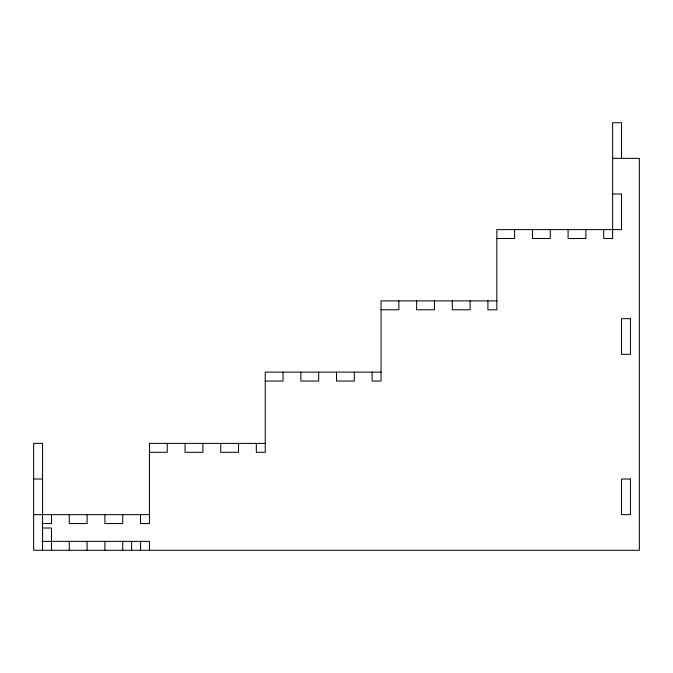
<?xml version="1.0" encoding="UTF-8"?>
<svg xmlns="http://www.w3.org/2000/svg" width="673" height="673" viewBox="0 0 673 673"><rect width="100%" height="100%" fill="white"/><g stroke="black" fill="none" stroke-linecap="round" stroke-linejoin="round"><path stroke-width="1.01" d="M612.632 158.357L639.35 158.357L639.35 550.278L33.65 550.278L33.65 443.389L42.559 443.389L42.559 550.278M612.632 193.984L621.532 193.984L621.532 229.611L496.834 229.611L496.834 309.782L487.925 309.782L487.925 300.873M496.834 238.52L514.643 238.52L514.643 229.611M496.834 300.873L381.036 300.873L381.036 381.036L372.127 381.036L372.127 372.127M381.036 309.782L398.853 309.782L398.853 300.873M381.036 372.127L265.238 372.127L265.238 452.298L256.337 452.298L256.337 443.389M265.238 381.036L283.055 381.036L283.055 372.127M265.238 443.389L149.448 443.389L149.448 523.552L140.539 523.552L140.539 514.643M149.448 452.298L167.257 452.298L167.257 443.389M33.65 479.016L42.559 479.016M33.65 514.643L149.448 514.643M42.037 523.552L51.468 523.552L51.468 514.643M42.559 528.011L51.468 528.011L51.468 550.278M42.037 541.37L149.448 541.37L149.448 550.278M621.532 158.357L621.532 122.722L612.632 122.722L612.632 238.52L603.723 238.52L603.723 229.611M585.905 229.611L585.905 238.52L568.088 238.52L568.088 229.611M550.278 229.611L550.278 238.52L532.461 238.52L532.461 229.611M470.107 300.873L470.107 309.782L452.298 309.782L452.298 300.873M434.48 300.873L434.48 309.782L416.663 309.782L416.663 300.873M354.318 372.127L354.318 381.036L336.5 381.036L336.5 372.127M318.682 372.127L318.682 381.036L300.873 381.036L300.873 372.127M238.52 443.389L238.52 452.298L220.702 452.298L220.702 443.389M202.893 443.389L202.893 452.298L185.075 452.298L185.075 443.389M140.539 541.37L140.539 550.278M131.63 541.37L131.63 550.278M122.722 514.643L122.722 523.552L104.912 523.552L104.912 514.643M122.722 541.37L122.722 550.278M104.912 541.37L104.912 550.278M87.095 514.643L87.095 523.552L69.277 523.552L69.277 514.643M87.095 541.37L87.095 550.278M69.277 541.37L69.277 550.278M630.441 318.682L621.532 318.682L621.532 354.318L630.441 354.318L630.441 318.682M630.441 479.016L621.532 479.016L621.532 514.643L630.441 514.643L630.441 479.016"/></g></svg>
